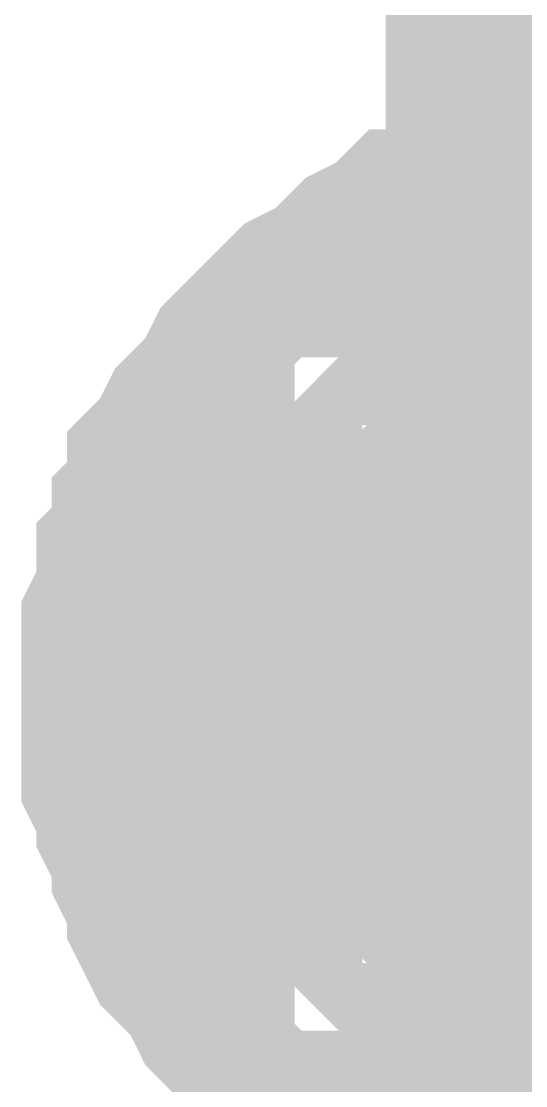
# Model space of a CAD drawing. Header units: inches. Extents: x 0 to 841, y 0 to 594.
# Drawn here: x 696.581 to 697.327, y 174.411 to 175.985 of the extents above; entities that cross this region are included whole.
import ezdxf

# ---------------------------------------------------------------- set-up
doc = ezdxf.new("R2010")
doc.units = ezdxf.units.IN
doc.layers.add('Sheet', color=255, linetype='Continuous')

msp = doc.modelspace()

# ---------------------------------------------------------------- linework, layer by layer
at = {"layer": 'Sheet'}
for points in [[(697.4946, 174.9794, 0.7493, 0.7493, 0), (697.4946, 179.9877, 0.7493, 0.7493, 0)], [(696.731, 174.9794, 0.2997, 0.2997, 0), (696.731, 175.0243, 0.2997, 0.2997, 0), (696.731, 175.0692, 0.2997, 0.2997, 0), (696.731, 175.0917, 0.2997, 0.2997, 0), (696.7535, 175.1366, 0.2997, 0.2997, 0), (696.7535, 175.1815, 0.2997, 0.2997, 0), (696.776, 175.2039, 0.2997, 0.2997, 0), (696.776, 175.2489, 0.2997, 0.2997, 0), (696.7984, 175.2713, 0.2997, 0.2997, 0), (696.7984, 175.3162, 0.2997, 0.2997, 0), (696.8209, 175.3387, 0.2997, 0.2997, 0), (696.8433, 175.3836, 0.2997, 0.2997, 0), (696.8658, 175.4061, 0.2997, 0.2997, 0), (696.8882, 175.4285, 0.2997, 0.2997, 0), (696.9107, 175.4735, 0.2997, 0.2997, 0), (696.9332, 175.4959, 0.2997, 0.2997, 0), (696.9556, 175.5184, 0.2997, 0.2997, 0), (696.9781, 175.5408, 0.2997, 0.2997, 0), (697.0005, 175.5633, 0.2997, 0.2997, 0), (697.0454, 175.5858, 0.2997, 0.2997, 0), (697.0679, 175.6082, 0.2997, 0.2997, 0), (697.0904, 175.6307, 0.2997, 0.2997, 0), (697.1353, 175.6531, 0.2997, 0.2997, 0), (697.1577, 175.6756, 0.2997, 0.2997, 0), (697.2027, 175.6756, 0.2997, 0.2997, 0), (697.2251, 175.698, 0.2997, 0.2997, 0), (697.27, 175.698, 0.2997, 0.2997, 0), (697.2925, 175.7205, 0.2997, 0.2997, 0), (697.3374, 175.7205, 0.2997, 0.2997, 0), (697.3823, 175.743, 0.2997, 0.2997, 0), (697.4048, 175.743, 0.2997, 0.2997, 0), (697.4497, 175.743, 0.2997, 0.2997, 0), (697.4946, 175.743, 0.2997, 0.2997, 0)], [(696.731, 174.9794, 0.2997, 0.2997, 0), (696.731, 175.0243, 0.2997, 0.2997, 0), (696.731, 175.0692, 0.2997, 0.2997, 0), (696.731, 175.0917, 0.2997, 0.2997, 0), (696.7535, 175.1366, 0.2997, 0.2997, 0), (696.7535, 175.1815, 0.2997, 0.2997, 0), (696.776, 175.2039, 0.2997, 0.2997, 0), (696.776, 175.2489, 0.2997, 0.2997, 0), (696.7984, 175.2713, 0.2997, 0.2997, 0), (696.7984, 175.3162, 0.2997, 0.2997, 0), (696.8209, 175.3387, 0.2997, 0.2997, 0), (696.8433, 175.3836, 0.2997, 0.2997, 0), (696.8658, 175.4061, 0.2997, 0.2997, 0), (696.8882, 175.4285, 0.2997, 0.2997, 0), (696.9107, 175.4735, 0.2997, 0.2997, 0), (696.9332, 175.4959, 0.2997, 0.2997, 0), (696.9556, 175.5184, 0.2997, 0.2997, 0), (696.9781, 175.5408, 0.2997, 0.2997, 0), (697.0005, 175.5633, 0.2997, 0.2997, 0), (697.0454, 175.5858, 0.2997, 0.2997, 0), (697.0679, 175.6082, 0.2997, 0.2997, 0), (697.0904, 175.6307, 0.2997, 0.2997, 0), (697.1353, 175.6531, 0.2997, 0.2997, 0), (697.1577, 175.6756, 0.2997, 0.2997, 0), (697.2027, 175.6756, 0.2997, 0.2997, 0), (697.2251, 175.698, 0.2997, 0.2997, 0), (697.27, 175.698, 0.2997, 0.2997, 0), (697.2925, 175.7205, 0.2997, 0.2997, 0), (697.3374, 175.7205, 0.2997, 0.2997, 0), (697.3823, 175.743, 0.2997, 0.2997, 0), (697.4048, 175.743, 0.2997, 0.2997, 0), (697.4497, 175.743, 0.2997, 0.2997, 0), (697.4946, 175.743, 0.2997, 0.2997, 0)], [(696.731, 174.9794, 0.2997, 0.2997, 0), (696.731, 175.0243, 0.2997, 0.2997, 0), (696.731, 175.0692, 0.2997, 0.2997, 0), (696.731, 175.0917, 0.2997, 0.2997, 0), (696.7535, 175.1366, 0.2997, 0.2997, 0), (696.7535, 175.1815, 0.2997, 0.2997, 0), (696.776, 175.2039, 0.2997, 0.2997, 0), (696.776, 175.2489, 0.2997, 0.2997, 0), (696.7984, 175.2713, 0.2997, 0.2997, 0), (696.7984, 175.3162, 0.2997, 0.2997, 0), (696.8209, 175.3387, 0.2997, 0.2997, 0), (696.8433, 175.3836, 0.2997, 0.2997, 0), (696.8658, 175.4061, 0.2997, 0.2997, 0), (696.8882, 175.4285, 0.2997, 0.2997, 0), (696.9107, 175.4735, 0.2997, 0.2997, 0), (696.9332, 175.4959, 0.2997, 0.2997, 0), (696.9556, 175.5184, 0.2997, 0.2997, 0), (696.9781, 175.5408, 0.2997, 0.2997, 0), (697.0005, 175.5633, 0.2997, 0.2997, 0), (697.0454, 175.5858, 0.2997, 0.2997, 0), (697.0679, 175.6082, 0.2997, 0.2997, 0), (697.0904, 175.6307, 0.2997, 0.2997, 0), (697.1353, 175.6531, 0.2997, 0.2997, 0), (697.1577, 175.6756, 0.2997, 0.2997, 0), (697.2027, 175.6756, 0.2997, 0.2997, 0), (697.2251, 175.698, 0.2997, 0.2997, 0), (697.27, 175.698, 0.2997, 0.2997, 0), (697.2925, 175.7205, 0.2997, 0.2997, 0), (697.3374, 175.7205, 0.2997, 0.2997, 0), (697.3823, 175.743, 0.2997, 0.2997, 0), (697.4048, 175.743, 0.2997, 0.2997, 0), (697.4497, 175.743, 0.2997, 0.2997, 0), (697.4946, 175.743, 0.2997, 0.2997, 0)], [(696.731, 174.9794, 0.0991, 0.0991, 0), (696.731, 175.0243, 0.0991, 0.0991, 0), (696.731, 175.0692, 0.0991, 0.0991, 0), (696.731, 175.0917, 0.0991, 0.0991, 0), (696.7535, 175.1366, 0.0991, 0.0991, 0), (696.7535, 175.1815, 0.0991, 0.0991, 0), (696.776, 175.2039, 0.0991, 0.0991, 0), (696.776, 175.2489, 0.0991, 0.0991, 0), (696.7984, 175.2713, 0.0991, 0.0991, 0), (696.7984, 175.3162, 0.0991, 0.0991, 0), (696.8209, 175.3387, 0.0991, 0.0991, 0), (696.8433, 175.3836, 0.0991, 0.0991, 0), (696.8658, 175.4061, 0.0991, 0.0991, 0), (696.8882, 175.4285, 0.0991, 0.0991, 0), (696.9107, 175.4735, 0.0991, 0.0991, 0), (696.9332, 175.4959, 0.0991, 0.0991, 0), (696.9556, 175.5184, 0.0991, 0.0991, 0), (696.9781, 175.5408, 0.0991, 0.0991, 0), (697.0005, 175.5633, 0.0991, 0.0991, 0), (697.0454, 175.5858, 0.0991, 0.0991, 0), (697.0679, 175.6082, 0.0991, 0.0991, 0), (697.0904, 175.6307, 0.0991, 0.0991, 0), (697.1353, 175.6531, 0.0991, 0.0991, 0), (697.1577, 175.6756, 0.0991, 0.0991, 0), (697.2027, 175.6756, 0.0991, 0.0991, 0), (697.2251, 175.698, 0.0991, 0.0991, 0), (697.27, 175.698, 0.0991, 0.0991, 0), (697.2925, 175.7205, 0.0991, 0.0991, 0), (697.3374, 175.7205, 0.0991, 0.0991, 0), (697.3823, 175.743, 0.0991, 0.0991, 0)], [(696.731, 174.9794, 0.0991, 0.0991, 0), (696.731, 175.0243, 0.0991, 0.0991, 0), (696.731, 175.0692, 0.0991, 0.0991, 0), (696.731, 175.0917, 0.0991, 0.0991, 0), (696.7535, 175.1366, 0.0991, 0.0991, 0), (696.7535, 175.1815, 0.0991, 0.0991, 0), (696.776, 175.2039, 0.0991, 0.0991, 0), (696.776, 175.2489, 0.0991, 0.0991, 0), (696.7984, 175.2713, 0.0991, 0.0991, 0), (696.7984, 175.3162, 0.0991, 0.0991, 0), (696.8209, 175.3387, 0.0991, 0.0991, 0), (696.8433, 175.3836, 0.0991, 0.0991, 0), (696.8658, 175.4061, 0.0991, 0.0991, 0), (696.8882, 175.4285, 0.0991, 0.0991, 0), (696.9107, 175.4735, 0.0991, 0.0991, 0), (696.9332, 175.4959, 0.0991, 0.0991, 0), (696.9556, 175.5184, 0.0991, 0.0991, 0), (696.9781, 175.5408, 0.0991, 0.0991, 0), (697.0005, 175.5633, 0.0991, 0.0991, 0), (697.0454, 175.5858, 0.0991, 0.0991, 0), (697.0679, 175.6082, 0.0991, 0.0991, 0), (697.0904, 175.6307, 0.0991, 0.0991, 0), (697.1353, 175.6531, 0.0991, 0.0991, 0), (697.1577, 175.6756, 0.0991, 0.0991, 0), (697.2027, 175.6756, 0.0991, 0.0991, 0), (697.2251, 175.698, 0.0991, 0.0991, 0), (697.27, 175.698, 0.0991, 0.0991, 0), (697.2925, 175.7205, 0.0991, 0.0991, 0), (697.3374, 175.7205, 0.0991, 0.0991, 0), (697.3823, 175.743, 0.0991, 0.0991, 0)], [(696.731, 174.9794, 0.0991, 0.0991, 0), (696.731, 175.0243, 0.0991, 0.0991, 0), (696.731, 175.0692, 0.0991, 0.0991, 0), (696.731, 175.0917, 0.0991, 0.0991, 0), (696.7535, 175.1366, 0.0991, 0.0991, 0), (696.7535, 175.1815, 0.0991, 0.0991, 0), (696.776, 175.2039, 0.0991, 0.0991, 0), (696.776, 175.2489, 0.0991, 0.0991, 0), (696.7984, 175.2713, 0.0991, 0.0991, 0), (696.7984, 175.3162, 0.0991, 0.0991, 0), (696.8209, 175.3387, 0.0991, 0.0991, 0), (696.8433, 175.3836, 0.0991, 0.0991, 0), (696.8658, 175.4061, 0.0991, 0.0991, 0), (696.8882, 175.4285, 0.0991, 0.0991, 0), (696.9107, 175.4735, 0.0991, 0.0991, 0), (696.9332, 175.4959, 0.0991, 0.0991, 0), (696.9556, 175.5184, 0.0991, 0.0991, 0), (696.9781, 175.5408, 0.0991, 0.0991, 0), (697.0005, 175.5633, 0.0991, 0.0991, 0), (697.0454, 175.5858, 0.0991, 0.0991, 0), (697.0679, 175.6082, 0.0991, 0.0991, 0), (697.0904, 175.6307, 0.0991, 0.0991, 0), (697.1353, 175.6531, 0.0991, 0.0991, 0), (697.1577, 175.6756, 0.0991, 0.0991, 0), (697.2027, 175.6756, 0.0991, 0.0991, 0), (697.2251, 175.698, 0.0991, 0.0991, 0), (697.27, 175.698, 0.0991, 0.0991, 0), (697.2925, 175.7205, 0.0991, 0.0991, 0), (697.3374, 175.7205, 0.0991, 0.0991, 0), (697.3823, 175.743, 0.0991, 0.0991, 0)], [(696.9781, 174.9794, 0.2997, 0.2997, 0), (696.9781, 175.0018, 0.2997, 0.2997, 0), (696.9781, 175.0243, 0.2997, 0.2997, 0), (696.9781, 175.0692, 0.2997, 0.2997, 0), (696.9781, 175.0917, 0.2997, 0.2997, 0), (697.0005, 175.1141, 0.2997, 0.2997, 0), (697.0005, 175.1366, 0.2997, 0.2997, 0), (697.0005, 175.159, 0.2997, 0.2997, 0), (697.023, 175.1815, 0.2997, 0.2997, 0), (697.023, 175.2039, 0.2997, 0.2997, 0), (697.0454, 175.2264, 0.2997, 0.2997, 0), (697.0454, 175.2489, 0.2997, 0.2997, 0), (697.0679, 175.2713, 0.2997, 0.2997, 0), (697.0679, 175.2938, 0.2997, 0.2997, 0), (697.0904, 175.3162, 0.2997, 0.2997, 0), (697.1128, 175.3387, 0.2997, 0.2997, 0), (697.1353, 175.3387, 0.2997, 0.2997, 0), (697.1353, 175.3612, 0.2997, 0.2997, 0), (697.1577, 175.3836, 0.2997, 0.2997, 0), (697.1802, 175.4061, 0.2997, 0.2997, 0), (697.2027, 175.4061, 0.2997, 0.2997, 0), (697.2251, 175.4285, 0.2997, 0.2997, 0), (697.2476, 175.4285, 0.2997, 0.2997, 0), (697.27, 175.451, 0.2997, 0.2997, 0), (697.2925, 175.451, 0.2997, 0.2997, 0), (697.3149, 175.4735, 0.2997, 0.2997, 0), (697.3374, 175.4735, 0.2997, 0.2997, 0), (697.3599, 175.4735, 0.2997, 0.2997, 0), (697.3823, 175.4959, 0.2997, 0.2997, 0), (697.4048, 175.4959, 0.2997, 0.2997, 0), (697.4497, 175.4959, 0.2997, 0.2997, 0), (697.4721, 175.4959, 0.2997, 0.2997, 0), (697.4946, 175.4959, 0.2997, 0.2997, 0)], [(696.9781, 174.9794, 0.2997, 0.2997, 0), (696.9781, 175.0018, 0.2997, 0.2997, 0), (696.9781, 175.0243, 0.2997, 0.2997, 0), (696.9781, 175.0692, 0.2997, 0.2997, 0), (696.9781, 175.0917, 0.2997, 0.2997, 0), (697.0005, 175.1141, 0.2997, 0.2997, 0), (697.0005, 175.1366, 0.2997, 0.2997, 0), (697.0005, 175.159, 0.2997, 0.2997, 0), (697.023, 175.1815, 0.2997, 0.2997, 0), (697.023, 175.2039, 0.2997, 0.2997, 0), (697.0454, 175.2264, 0.2997, 0.2997, 0), (697.0454, 175.2489, 0.2997, 0.2997, 0), (697.0679, 175.2713, 0.2997, 0.2997, 0), (697.0679, 175.2938, 0.2997, 0.2997, 0), (697.0904, 175.3162, 0.2997, 0.2997, 0), (697.1128, 175.3387, 0.2997, 0.2997, 0), (697.1353, 175.3387, 0.2997, 0.2997, 0), (697.1353, 175.3612, 0.2997, 0.2997, 0), (697.1577, 175.3836, 0.2997, 0.2997, 0), (697.1802, 175.4061, 0.2997, 0.2997, 0), (697.2027, 175.4061, 0.2997, 0.2997, 0), (697.2251, 175.4285, 0.2997, 0.2997, 0), (697.2476, 175.4285, 0.2997, 0.2997, 0), (697.27, 175.451, 0.2997, 0.2997, 0), (697.2925, 175.451, 0.2997, 0.2997, 0), (697.3149, 175.4735, 0.2997, 0.2997, 0), (697.3374, 175.4735, 0.2997, 0.2997, 0), (697.3599, 175.4735, 0.2997, 0.2997, 0), (697.3823, 175.4959, 0.2997, 0.2997, 0), (697.4048, 175.4959, 0.2997, 0.2997, 0), (697.4497, 175.4959, 0.2997, 0.2997, 0), (697.4721, 175.4959, 0.2997, 0.2997, 0), (697.4946, 175.4959, 0.2997, 0.2997, 0)], [(696.9781, 174.9794, 0.2997, 0.2997, 0), (696.9781, 175.0018, 0.2997, 0.2997, 0), (696.9781, 175.0243, 0.2997, 0.2997, 0), (696.9781, 175.0692, 0.2997, 0.2997, 0), (696.9781, 175.0917, 0.2997, 0.2997, 0), (697.0005, 175.1141, 0.2997, 0.2997, 0), (697.0005, 175.1366, 0.2997, 0.2997, 0), (697.0005, 175.159, 0.2997, 0.2997, 0), (697.023, 175.1815, 0.2997, 0.2997, 0), (697.023, 175.2039, 0.2997, 0.2997, 0), (697.0454, 175.2264, 0.2997, 0.2997, 0), (697.0454, 175.2489, 0.2997, 0.2997, 0), (697.0679, 175.2713, 0.2997, 0.2997, 0), (697.0679, 175.2938, 0.2997, 0.2997, 0), (697.0904, 175.3162, 0.2997, 0.2997, 0), (697.1128, 175.3387, 0.2997, 0.2997, 0), (697.1353, 175.3387, 0.2997, 0.2997, 0), (697.1353, 175.3612, 0.2997, 0.2997, 0), (697.1577, 175.3836, 0.2997, 0.2997, 0), (697.1802, 175.4061, 0.2997, 0.2997, 0), (697.2027, 175.4061, 0.2997, 0.2997, 0), (697.2251, 175.4285, 0.2997, 0.2997, 0), (697.2476, 175.4285, 0.2997, 0.2997, 0), (697.27, 175.451, 0.2997, 0.2997, 0), (697.2925, 175.451, 0.2997, 0.2997, 0), (697.3149, 175.4735, 0.2997, 0.2997, 0), (697.3374, 175.4735, 0.2997, 0.2997, 0), (697.3599, 175.4735, 0.2997, 0.2997, 0), (697.3823, 175.4959, 0.2997, 0.2997, 0), (697.4048, 175.4959, 0.2997, 0.2997, 0), (697.4497, 175.4959, 0.2997, 0.2997, 0), (697.4721, 175.4959, 0.2997, 0.2997, 0), (697.4946, 175.4959, 0.2997, 0.2997, 0)], [(696.9781, 174.9794, 0.0991, 0.0991, 0), (696.9781, 175.0018, 0.0991, 0.0991, 0), (696.9781, 175.0243, 0.0991, 0.0991, 0), (696.9781, 175.0692, 0.0991, 0.0991, 0), (696.9781, 175.0917, 0.0991, 0.0991, 0), (697.0005, 175.1141, 0.0991, 0.0991, 0), (697.0005, 175.1366, 0.0991, 0.0991, 0), (697.0005, 175.159, 0.0991, 0.0991, 0), (697.023, 175.1815, 0.0991, 0.0991, 0), (697.023, 175.2039, 0.0991, 0.0991, 0), (697.0454, 175.2264, 0.0991, 0.0991, 0), (697.0454, 175.2489, 0.0991, 0.0991, 0), (697.0679, 175.2713, 0.0991, 0.0991, 0), (697.0679, 175.2938, 0.0991, 0.0991, 0), (697.0904, 175.3162, 0.0991, 0.0991, 0), (697.1128, 175.3387, 0.0991, 0.0991, 0), (697.1353, 175.3387, 0.0991, 0.0991, 0), (697.1353, 175.3612, 0.0991, 0.0991, 0), (697.1577, 175.3836, 0.0991, 0.0991, 0), (697.1802, 175.4061, 0.0991, 0.0991, 0), (697.2027, 175.4061, 0.0991, 0.0991, 0), (697.2251, 175.4285, 0.0991, 0.0991, 0), (697.2476, 175.4285, 0.0991, 0.0991, 0), (697.27, 175.451, 0.0991, 0.0991, 0), (697.2925, 175.451, 0.0991, 0.0991, 0), (697.3149, 175.4735, 0.0991, 0.0991, 0), (697.3374, 175.4735, 0.0991, 0.0991, 0), (697.3599, 175.4735, 0.0991, 0.0991, 0), (697.3823, 175.4959, 0.0991, 0.0991, 0)], [(696.9781, 174.9794, 0.0991, 0.0991, 0), (696.9781, 175.0018, 0.0991, 0.0991, 0), (696.9781, 175.0243, 0.0991, 0.0991, 0), (696.9781, 175.0692, 0.0991, 0.0991, 0), (696.9781, 175.0917, 0.0991, 0.0991, 0), (697.0005, 175.1141, 0.0991, 0.0991, 0), (697.0005, 175.1366, 0.0991, 0.0991, 0), (697.0005, 175.159, 0.0991, 0.0991, 0), (697.023, 175.1815, 0.0991, 0.0991, 0), (697.023, 175.2039, 0.0991, 0.0991, 0), (697.0454, 175.2264, 0.0991, 0.0991, 0), (697.0454, 175.2489, 0.0991, 0.0991, 0), (697.0679, 175.2713, 0.0991, 0.0991, 0), (697.0679, 175.2938, 0.0991, 0.0991, 0), (697.0904, 175.3162, 0.0991, 0.0991, 0), (697.1128, 175.3387, 0.0991, 0.0991, 0), (697.1353, 175.3387, 0.0991, 0.0991, 0), (697.1353, 175.3612, 0.0991, 0.0991, 0), (697.1577, 175.3836, 0.0991, 0.0991, 0), (697.1802, 175.4061, 0.0991, 0.0991, 0), (697.2027, 175.4061, 0.0991, 0.0991, 0), (697.2251, 175.4285, 0.0991, 0.0991, 0), (697.2476, 175.4285, 0.0991, 0.0991, 0), (697.27, 175.451, 0.0991, 0.0991, 0), (697.2925, 175.451, 0.0991, 0.0991, 0), (697.3149, 175.4735, 0.0991, 0.0991, 0), (697.3374, 175.4735, 0.0991, 0.0991, 0), (697.3599, 175.4735, 0.0991, 0.0991, 0), (697.3823, 175.4959, 0.0991, 0.0991, 0)], [(696.9781, 174.9794, 0.0991, 0.0991, 0), (696.9781, 175.0018, 0.0991, 0.0991, 0), (696.9781, 175.0243, 0.0991, 0.0991, 0), (696.9781, 175.0692, 0.0991, 0.0991, 0), (696.9781, 175.0917, 0.0991, 0.0991, 0), (697.0005, 175.1141, 0.0991, 0.0991, 0), (697.0005, 175.1366, 0.0991, 0.0991, 0), (697.0005, 175.159, 0.0991, 0.0991, 0), (697.023, 175.1815, 0.0991, 0.0991, 0), (697.023, 175.2039, 0.0991, 0.0991, 0), (697.0454, 175.2264, 0.0991, 0.0991, 0), (697.0454, 175.2489, 0.0991, 0.0991, 0), (697.0679, 175.2713, 0.0991, 0.0991, 0), (697.0679, 175.2938, 0.0991, 0.0991, 0), (697.0904, 175.3162, 0.0991, 0.0991, 0), (697.1128, 175.3387, 0.0991, 0.0991, 0), (697.1353, 175.3387, 0.0991, 0.0991, 0), (697.1353, 175.3612, 0.0991, 0.0991, 0), (697.1577, 175.3836, 0.0991, 0.0991, 0), (697.1802, 175.4061, 0.0991, 0.0991, 0), (697.2027, 175.4061, 0.0991, 0.0991, 0), (697.2251, 175.4285, 0.0991, 0.0991, 0), (697.2476, 175.4285, 0.0991, 0.0991, 0), (697.27, 175.451, 0.0991, 0.0991, 0), (697.2925, 175.451, 0.0991, 0.0991, 0), (697.3149, 175.4735, 0.0991, 0.0991, 0), (697.3374, 175.4735, 0.0991, 0.0991, 0), (697.3599, 175.4735, 0.0991, 0.0991, 0), (697.3823, 175.4959, 0.0991, 0.0991, 0)], [(697.4946, 174.9794, 0.7493, 0.7493, 0), (702.5027, 174.9794, 0.7493, 0.7493, 0), (702.5027, 174.9794, 0.7493, 0.7493, 0)], [(697.4946, 169.9934, 0.7493, 0.7493, 0), (697.4946, 174.9794, 0.7493, 0.7493, 0)], [(697.2925, 174.2607, 0.2997, 0.2997, 0), (697.27, 174.2831, 0.2997, 0.2997, 0), (697.2251, 174.2831, 0.2997, 0.2997, 0), (697.2027, 174.3056, 0.2997, 0.2997, 0), (697.1577, 174.3056, 0.2997, 0.2997, 0), (697.1353, 174.328, 0.2997, 0.2997, 0), (697.0904, 174.3505, 0.2997, 0.2997, 0), (697.0679, 174.373, 0.2997, 0.2997, 0), (697.0454, 174.3954, 0.2997, 0.2997, 0), (697.0005, 174.4179, 0.2997, 0.2997, 0), (696.9781, 174.4403, 0.2997, 0.2997, 0), (696.9556, 174.4628, 0.2997, 0.2997, 0), (696.9332, 174.4853, 0.2997, 0.2997, 0), (696.9107, 174.5077, 0.2997, 0.2997, 0), (696.8882, 174.5302, 0.2997, 0.2997, 0), (696.8658, 174.5751, 0.2997, 0.2997, 0), (696.8433, 174.5976, 0.2997, 0.2997, 0), (696.8209, 174.62, 0.2997, 0.2997, 0), (696.7984, 174.6649, 0.2997, 0.2997, 0), (696.7984, 174.6874, 0.2997, 0.2997, 0), (696.776, 174.7323, 0.2997, 0.2997, 0), (696.776, 174.7548, 0.2997, 0.2997, 0), (696.7535, 174.7997, 0.2997, 0.2997, 0), (696.7535, 174.8221, 0.2997, 0.2997, 0), (696.731, 174.8671, 0.2997, 0.2997, 0), (696.731, 174.912, 0.2997, 0.2997, 0), (696.731, 174.9344, 0.2997, 0.2997, 0), (696.731, 174.9794, 0.2997, 0.2997, 0)], [(696.731, 174.9794, 0.2997, 0.2997, 0), (696.731, 174.9794, 0.2997, 0.2997, 0)], [(697.2925, 174.2607, 0.2997, 0.2997, 0), (697.27, 174.2831, 0.2997, 0.2997, 0), (697.2251, 174.2831, 0.2997, 0.2997, 0), (697.2027, 174.3056, 0.2997, 0.2997, 0), (697.1577, 174.3056, 0.2997, 0.2997, 0), (697.1353, 174.328, 0.2997, 0.2997, 0), (697.0904, 174.3505, 0.2997, 0.2997, 0), (697.0679, 174.373, 0.2997, 0.2997, 0), (697.0454, 174.3954, 0.2997, 0.2997, 0), (697.0005, 174.4179, 0.2997, 0.2997, 0), (696.9781, 174.4403, 0.2997, 0.2997, 0), (696.9556, 174.4628, 0.2997, 0.2997, 0), (696.9332, 174.4853, 0.2997, 0.2997, 0), (696.9107, 174.5077, 0.2997, 0.2997, 0), (696.8882, 174.5302, 0.2997, 0.2997, 0), (696.8658, 174.5751, 0.2997, 0.2997, 0), (696.8433, 174.5976, 0.2997, 0.2997, 0), (696.8209, 174.62, 0.2997, 0.2997, 0), (696.7984, 174.6649, 0.2997, 0.2997, 0), (696.7984, 174.6874, 0.2997, 0.2997, 0), (696.776, 174.7323, 0.2997, 0.2997, 0), (696.776, 174.7548, 0.2997, 0.2997, 0), (696.7535, 174.7997, 0.2997, 0.2997, 0), (696.7535, 174.8221, 0.2997, 0.2997, 0), (696.731, 174.8671, 0.2997, 0.2997, 0), (696.731, 174.912, 0.2997, 0.2997, 0), (696.731, 174.9344, 0.2997, 0.2997, 0), (696.731, 174.9794, 0.2997, 0.2997, 0)], [(696.731, 174.9794, 0.2997, 0.2997, 0), (696.731, 174.9794, 0.2997, 0.2997, 0)], [(697.2925, 174.2607, 0.2997, 0.2997, 0), (697.27, 174.2831, 0.2997, 0.2997, 0), (697.2251, 174.2831, 0.2997, 0.2997, 0), (697.2027, 174.3056, 0.2997, 0.2997, 0), (697.1577, 174.3056, 0.2997, 0.2997, 0), (697.1353, 174.328, 0.2997, 0.2997, 0), (697.0904, 174.3505, 0.2997, 0.2997, 0), (697.0679, 174.373, 0.2997, 0.2997, 0), (697.0454, 174.3954, 0.2997, 0.2997, 0), (697.0005, 174.4179, 0.2997, 0.2997, 0), (696.9781, 174.4403, 0.2997, 0.2997, 0), (696.9556, 174.4628, 0.2997, 0.2997, 0), (696.9332, 174.4853, 0.2997, 0.2997, 0), (696.9107, 174.5077, 0.2997, 0.2997, 0), (696.8882, 174.5302, 0.2997, 0.2997, 0), (696.8658, 174.5751, 0.2997, 0.2997, 0), (696.8433, 174.5976, 0.2997, 0.2997, 0), (696.8209, 174.62, 0.2997, 0.2997, 0), (696.7984, 174.6649, 0.2997, 0.2997, 0), (696.7984, 174.6874, 0.2997, 0.2997, 0), (696.776, 174.7323, 0.2997, 0.2997, 0), (696.776, 174.7548, 0.2997, 0.2997, 0), (696.7535, 174.7997, 0.2997, 0.2997, 0), (696.7535, 174.8221, 0.2997, 0.2997, 0), (696.731, 174.8671, 0.2997, 0.2997, 0), (696.731, 174.912, 0.2997, 0.2997, 0), (696.731, 174.9344, 0.2997, 0.2997, 0), (696.731, 174.9794, 0.2997, 0.2997, 0)], [(696.731, 174.9794, 0.2997, 0.2997, 0), (696.731, 174.9794, 0.2997, 0.2997, 0)], [(697.4946, 174.4853, 0.2997, 0.2997, 0), (697.4721, 174.4853, 0.2997, 0.2997, 0), (697.4497, 174.4853, 0.2997, 0.2997, 0), (697.4048, 174.4853, 0.2997, 0.2997, 0), (697.3823, 174.4853, 0.2997, 0.2997, 0), (697.3599, 174.5077, 0.2997, 0.2997, 0), (697.3374, 174.5077, 0.2997, 0.2997, 0), (697.3149, 174.5077, 0.2997, 0.2997, 0), (697.2925, 174.5302, 0.2997, 0.2997, 0), (697.27, 174.5302, 0.2997, 0.2997, 0), (697.2476, 174.5526, 0.2997, 0.2997, 0), (697.2251, 174.5526, 0.2997, 0.2997, 0), (697.2027, 174.5751, 0.2997, 0.2997, 0), (697.1802, 174.5751, 0.2997, 0.2997, 0), (697.1577, 174.5976, 0.2997, 0.2997, 0), (697.1353, 174.62, 0.2997, 0.2997, 0), (697.1353, 174.6425, 0.2997, 0.2997, 0), (697.1128, 174.6425, 0.2997, 0.2997, 0), (697.0904, 174.6649, 0.2997, 0.2997, 0), (697.0679, 174.6874, 0.2997, 0.2997, 0), (697.0679, 174.7098, 0.2997, 0.2997, 0), (697.0454, 174.7323, 0.2997, 0.2997, 0), (697.0454, 174.7548, 0.2997, 0.2997, 0), (697.023, 174.7772, 0.2997, 0.2997, 0), (697.023, 174.7772, 0.2997, 0.2997, 0), (697.0005, 174.7997, 0.2997, 0.2997, 0), (697.0005, 174.8446, 0.2997, 0.2997, 0), (697.0005, 174.8671, 0.2997, 0.2997, 0), (696.9781, 174.8895, 0.2997, 0.2997, 0), (696.9781, 174.912, 0.2997, 0.2997, 0), (696.9781, 174.9344, 0.2997, 0.2997, 0), (696.9781, 174.9569, 0.2997, 0.2997, 0), (696.9781, 174.9794, 0.2997, 0.2997, 0)], [(696.9781, 174.9794, 0.2997, 0.2997, 0), (696.9781, 174.9794, 0.2997, 0.2997, 0)], [(697.4946, 174.4853, 0.2997, 0.2997, 0), (697.4721, 174.4853, 0.2997, 0.2997, 0), (697.4497, 174.4853, 0.2997, 0.2997, 0), (697.4048, 174.4853, 0.2997, 0.2997, 0), (697.3823, 174.4853, 0.2997, 0.2997, 0), (697.3599, 174.5077, 0.2997, 0.2997, 0), (697.3374, 174.5077, 0.2997, 0.2997, 0), (697.3149, 174.5077, 0.2997, 0.2997, 0), (697.2925, 174.5302, 0.2997, 0.2997, 0), (697.27, 174.5302, 0.2997, 0.2997, 0), (697.2476, 174.5526, 0.2997, 0.2997, 0), (697.2251, 174.5526, 0.2997, 0.2997, 0), (697.2027, 174.5751, 0.2997, 0.2997, 0), (697.1802, 174.5751, 0.2997, 0.2997, 0), (697.1577, 174.5976, 0.2997, 0.2997, 0), (697.1353, 174.62, 0.2997, 0.2997, 0), (697.1353, 174.6425, 0.2997, 0.2997, 0), (697.1128, 174.6425, 0.2997, 0.2997, 0), (697.0904, 174.6649, 0.2997, 0.2997, 0), (697.0679, 174.6874, 0.2997, 0.2997, 0), (697.0679, 174.7098, 0.2997, 0.2997, 0), (697.0454, 174.7323, 0.2997, 0.2997, 0), (697.0454, 174.7548, 0.2997, 0.2997, 0), (697.023, 174.7772, 0.2997, 0.2997, 0), (697.023, 174.7772, 0.2997, 0.2997, 0), (697.0005, 174.7997, 0.2997, 0.2997, 0), (697.0005, 174.8446, 0.2997, 0.2997, 0), (697.0005, 174.8671, 0.2997, 0.2997, 0), (696.9781, 174.8895, 0.2997, 0.2997, 0), (696.9781, 174.912, 0.2997, 0.2997, 0), (696.9781, 174.9344, 0.2997, 0.2997, 0), (696.9781, 174.9569, 0.2997, 0.2997, 0), (696.9781, 174.9794, 0.2997, 0.2997, 0)], [(696.9781, 174.9794, 0.2997, 0.2997, 0), (696.9781, 174.9794, 0.2997, 0.2997, 0)], [(697.4946, 174.4853, 0.2997, 0.2997, 0), (697.4721, 174.4853, 0.2997, 0.2997, 0), (697.4497, 174.4853, 0.2997, 0.2997, 0), (697.4048, 174.4853, 0.2997, 0.2997, 0), (697.3823, 174.4853, 0.2997, 0.2997, 0), (697.3599, 174.5077, 0.2997, 0.2997, 0), (697.3374, 174.5077, 0.2997, 0.2997, 0), (697.3149, 174.5077, 0.2997, 0.2997, 0), (697.2925, 174.5302, 0.2997, 0.2997, 0), (697.27, 174.5302, 0.2997, 0.2997, 0), (697.2476, 174.5526, 0.2997, 0.2997, 0), (697.2251, 174.5526, 0.2997, 0.2997, 0), (697.2027, 174.5751, 0.2997, 0.2997, 0), (697.1802, 174.5751, 0.2997, 0.2997, 0), (697.1577, 174.5976, 0.2997, 0.2997, 0), (697.1353, 174.62, 0.2997, 0.2997, 0), (697.1353, 174.6425, 0.2997, 0.2997, 0), (697.1128, 174.6425, 0.2997, 0.2997, 0), (697.0904, 174.6649, 0.2997, 0.2997, 0), (697.0679, 174.6874, 0.2997, 0.2997, 0), (697.0679, 174.7098, 0.2997, 0.2997, 0), (697.0454, 174.7323, 0.2997, 0.2997, 0), (697.0454, 174.7548, 0.2997, 0.2997, 0), (697.023, 174.7772, 0.2997, 0.2997, 0), (697.023, 174.7772, 0.2997, 0.2997, 0), (697.0005, 174.7997, 0.2997, 0.2997, 0), (697.0005, 174.8446, 0.2997, 0.2997, 0), (697.0005, 174.8671, 0.2997, 0.2997, 0), (696.9781, 174.8895, 0.2997, 0.2997, 0), (696.9781, 174.912, 0.2997, 0.2997, 0), (696.9781, 174.9344, 0.2997, 0.2997, 0), (696.9781, 174.9569, 0.2997, 0.2997, 0), (696.9781, 174.9794, 0.2997, 0.2997, 0)], [(696.9781, 174.9794, 0.2997, 0.2997, 0), (696.9781, 174.9794, 0.2997, 0.2997, 0)], [(697.0904, 174.3505, 0.0991, 0.0991, 0), (697.0679, 174.373, 0.0991, 0.0991, 0), (697.0454, 174.3954, 0.0991, 0.0991, 0), (697.0005, 174.4179, 0.0991, 0.0991, 0), (696.9781, 174.4403, 0.0991, 0.0991, 0), (696.9556, 174.4628, 0.0991, 0.0991, 0), (696.9332, 174.4853, 0.0991, 0.0991, 0), (696.9107, 174.5077, 0.0991, 0.0991, 0), (696.8882, 174.5302, 0.0991, 0.0991, 0), (696.8658, 174.5751, 0.0991, 0.0991, 0), (696.8433, 174.5976, 0.0991, 0.0991, 0), (696.8209, 174.62, 0.0991, 0.0991, 0), (696.7984, 174.6649, 0.0991, 0.0991, 0), (696.7984, 174.6874, 0.0991, 0.0991, 0), (696.776, 174.7323, 0.0991, 0.0991, 0), (696.776, 174.7548, 0.0991, 0.0991, 0), (696.7535, 174.7997, 0.0991, 0.0991, 0), (696.7535, 174.8221, 0.0991, 0.0991, 0), (696.731, 174.8671, 0.0991, 0.0991, 0), (696.731, 174.912, 0.0991, 0.0991, 0), (696.731, 174.9344, 0.0991, 0.0991, 0), (696.731, 174.9794, 0.0991, 0.0991, 0)], [(696.731, 174.9794, 0.0991, 0.0991, 0), (696.731, 174.9794, 0.0991, 0.0991, 0)], [(697.0904, 174.3505, 0.0991, 0.0991, 0), (697.0679, 174.373, 0.0991, 0.0991, 0), (697.0454, 174.3954, 0.0991, 0.0991, 0), (697.0005, 174.4179, 0.0991, 0.0991, 0), (696.9781, 174.4403, 0.0991, 0.0991, 0), (696.9556, 174.4628, 0.0991, 0.0991, 0), (696.9332, 174.4853, 0.0991, 0.0991, 0), (696.9107, 174.5077, 0.0991, 0.0991, 0), (696.8882, 174.5302, 0.0991, 0.0991, 0), (696.8658, 174.5751, 0.0991, 0.0991, 0), (696.8433, 174.5976, 0.0991, 0.0991, 0), (696.8209, 174.62, 0.0991, 0.0991, 0), (696.7984, 174.6649, 0.0991, 0.0991, 0), (696.7984, 174.6874, 0.0991, 0.0991, 0), (696.776, 174.7323, 0.0991, 0.0991, 0), (696.776, 174.7548, 0.0991, 0.0991, 0), (696.7535, 174.7997, 0.0991, 0.0991, 0), (696.7535, 174.8221, 0.0991, 0.0991, 0), (696.731, 174.8671, 0.0991, 0.0991, 0), (696.731, 174.912, 0.0991, 0.0991, 0), (696.731, 174.9344, 0.0991, 0.0991, 0), (696.731, 174.9794, 0.0991, 0.0991, 0)], [(696.731, 174.9794, 0.0991, 0.0991, 0), (696.731, 174.9794, 0.0991, 0.0991, 0)], [(697.0904, 174.3505, 0.0991, 0.0991, 0), (697.0679, 174.373, 0.0991, 0.0991, 0), (697.0454, 174.3954, 0.0991, 0.0991, 0), (697.0005, 174.4179, 0.0991, 0.0991, 0), (696.9781, 174.4403, 0.0991, 0.0991, 0), (696.9556, 174.4628, 0.0991, 0.0991, 0), (696.9332, 174.4853, 0.0991, 0.0991, 0), (696.9107, 174.5077, 0.0991, 0.0991, 0), (696.8882, 174.5302, 0.0991, 0.0991, 0), (696.8658, 174.5751, 0.0991, 0.0991, 0), (696.8433, 174.5976, 0.0991, 0.0991, 0), (696.8209, 174.62, 0.0991, 0.0991, 0), (696.7984, 174.6649, 0.0991, 0.0991, 0), (696.7984, 174.6874, 0.0991, 0.0991, 0), (696.776, 174.7323, 0.0991, 0.0991, 0), (696.776, 174.7548, 0.0991, 0.0991, 0), (696.7535, 174.7997, 0.0991, 0.0991, 0), (696.7535, 174.8221, 0.0991, 0.0991, 0), (696.731, 174.8671, 0.0991, 0.0991, 0), (696.731, 174.912, 0.0991, 0.0991, 0), (696.731, 174.9344, 0.0991, 0.0991, 0), (696.731, 174.9794, 0.0991, 0.0991, 0)], [(696.731, 174.9794, 0.0991, 0.0991, 0), (696.731, 174.9794, 0.0991, 0.0991, 0)], [(697.3823, 174.4853, 0.0991, 0.0991, 0), (697.3599, 174.5077, 0.0991, 0.0991, 0), (697.3374, 174.5077, 0.0991, 0.0991, 0), (697.3149, 174.5077, 0.0991, 0.0991, 0), (697.2925, 174.5302, 0.0991, 0.0991, 0), (697.27, 174.5302, 0.0991, 0.0991, 0), (697.2476, 174.5526, 0.0991, 0.0991, 0), (697.2251, 174.5526, 0.0991, 0.0991, 0), (697.2027, 174.5751, 0.0991, 0.0991, 0), (697.1802, 174.5751, 0.0991, 0.0991, 0), (697.1577, 174.5976, 0.0991, 0.0991, 0), (697.1353, 174.62, 0.0991, 0.0991, 0), (697.1353, 174.6425, 0.0991, 0.0991, 0), (697.1128, 174.6425, 0.0991, 0.0991, 0), (697.0904, 174.6649, 0.0991, 0.0991, 0), (697.0679, 174.6874, 0.0991, 0.0991, 0), (697.0679, 174.7098, 0.0991, 0.0991, 0), (697.0454, 174.7323, 0.0991, 0.0991, 0), (697.0454, 174.7548, 0.0991, 0.0991, 0), (697.023, 174.7772, 0.0991, 0.0991, 0), (697.023, 174.7772, 0.0991, 0.0991, 0), (697.0005, 174.7997, 0.0991, 0.0991, 0), (697.0005, 174.8446, 0.0991, 0.0991, 0), (697.0005, 174.8671, 0.0991, 0.0991, 0), (696.9781, 174.8895, 0.0991, 0.0991, 0), (696.9781, 174.912, 0.0991, 0.0991, 0), (696.9781, 174.9344, 0.0991, 0.0991, 0), (696.9781, 174.9569, 0.0991, 0.0991, 0), (696.9781, 174.9794, 0.0991, 0.0991, 0)], [(696.9781, 174.9794, 0.0991, 0.0991, 0), (696.9781, 174.9794, 0.0991, 0.0991, 0)], [(697.3823, 174.4853, 0.0991, 0.0991, 0), (697.3599, 174.5077, 0.0991, 0.0991, 0), (697.3374, 174.5077, 0.0991, 0.0991, 0), (697.3149, 174.5077, 0.0991, 0.0991, 0), (697.2925, 174.5302, 0.0991, 0.0991, 0), (697.27, 174.5302, 0.0991, 0.0991, 0), (697.2476, 174.5526, 0.0991, 0.0991, 0), (697.2251, 174.5526, 0.0991, 0.0991, 0), (697.2027, 174.5751, 0.0991, 0.0991, 0), (697.1802, 174.5751, 0.0991, 0.0991, 0), (697.1577, 174.5976, 0.0991, 0.0991, 0), (697.1353, 174.62, 0.0991, 0.0991, 0), (697.1353, 174.6425, 0.0991, 0.0991, 0), (697.1128, 174.6425, 0.0991, 0.0991, 0), (697.0904, 174.6649, 0.0991, 0.0991, 0), (697.0679, 174.6874, 0.0991, 0.0991, 0), (697.0679, 174.7098, 0.0991, 0.0991, 0), (697.0454, 174.7323, 0.0991, 0.0991, 0), (697.0454, 174.7548, 0.0991, 0.0991, 0), (697.023, 174.7772, 0.0991, 0.0991, 0), (697.023, 174.7772, 0.0991, 0.0991, 0), (697.0005, 174.7997, 0.0991, 0.0991, 0), (697.0005, 174.8446, 0.0991, 0.0991, 0), (697.0005, 174.8671, 0.0991, 0.0991, 0), (696.9781, 174.8895, 0.0991, 0.0991, 0), (696.9781, 174.912, 0.0991, 0.0991, 0), (696.9781, 174.9344, 0.0991, 0.0991, 0), (696.9781, 174.9569, 0.0991, 0.0991, 0), (696.9781, 174.9794, 0.0991, 0.0991, 0)], [(696.9781, 174.9794, 0.0991, 0.0991, 0), (696.9781, 174.9794, 0.0991, 0.0991, 0)], [(697.3823, 174.4853, 0.0991, 0.0991, 0), (697.3599, 174.5077, 0.0991, 0.0991, 0), (697.3374, 174.5077, 0.0991, 0.0991, 0), (697.3149, 174.5077, 0.0991, 0.0991, 0), (697.2925, 174.5302, 0.0991, 0.0991, 0), (697.27, 174.5302, 0.0991, 0.0991, 0), (697.2476, 174.5526, 0.0991, 0.0991, 0), (697.2251, 174.5526, 0.0991, 0.0991, 0), (697.2027, 174.5751, 0.0991, 0.0991, 0), (697.1802, 174.5751, 0.0991, 0.0991, 0), (697.1577, 174.5976, 0.0991, 0.0991, 0), (697.1353, 174.62, 0.0991, 0.0991, 0), (697.1353, 174.6425, 0.0991, 0.0991, 0), (697.1128, 174.6425, 0.0991, 0.0991, 0), (697.0904, 174.6649, 0.0991, 0.0991, 0), (697.0679, 174.6874, 0.0991, 0.0991, 0), (697.0679, 174.7098, 0.0991, 0.0991, 0), (697.0454, 174.7323, 0.0991, 0.0991, 0), (697.0454, 174.7548, 0.0991, 0.0991, 0), (697.023, 174.7772, 0.0991, 0.0991, 0), (697.023, 174.7772, 0.0991, 0.0991, 0), (697.0005, 174.7997, 0.0991, 0.0991, 0), (697.0005, 174.8446, 0.0991, 0.0991, 0), (697.0005, 174.8671, 0.0991, 0.0991, 0), (696.9781, 174.8895, 0.0991, 0.0991, 0), (696.9781, 174.912, 0.0991, 0.0991, 0), (696.9781, 174.9344, 0.0991, 0.0991, 0), (696.9781, 174.9569, 0.0991, 0.0991, 0), (696.9781, 174.9794, 0.0991, 0.0991, 0)], [(696.9781, 174.9794, 0.0991, 0.0991, 0), (696.9781, 174.9794, 0.0991, 0.0991, 0)]]:
    msp.add_lwpolyline(points, format="xyseb", dxfattribs=at)
msp.add_lwpolyline([(697.246, 175, 0.508, 0.508, 1), (697.754, 175, 0.508, 0.508, 1)], format="xyseb", close=True, dxfattribs=at)

doc.saveas('drawing.dxf')
